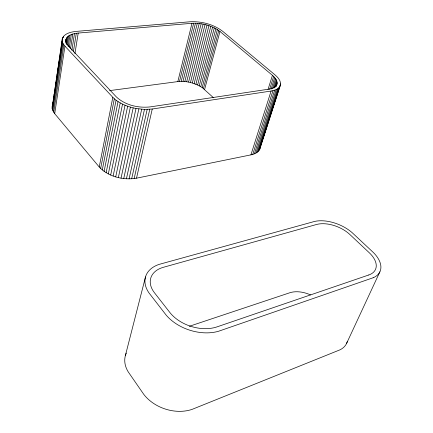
<?xml version="1.0" encoding="UTF-8"?>
<svg xmlns="http://www.w3.org/2000/svg" width="433" height="433" viewBox="0 0 433 433"><rect width="100%" height="100%" fill="white"/><g stroke="black" fill="none" stroke-linecap="round" stroke-linejoin="round"><path stroke-width="0.65" d="M259.757 149.233L280.465 85.003C281.196 80.89 277.986 77.431 275.112 74.963L222.573 31.214C213.431 24.291 201.572 21.206 190.19 21.758L76.549 31.371C70.931 31.863 61.784 33.79 62.146 41.043L52.128 108.228L52.409 109.581L54.704 113.663L99.233 166.992C108.51 176.902 123.4 180.377 136.514 178.179L250.918 154.868C255.086 154.094 260.054 151.577 260.352 146.803L280.606 83.85M276.606 85.269C278.359 81.436 275.264 77.642 272.449 75.331L219.959 31.463C212.067 25.466 201.81 22.803 191.981 23.29L78.211 33.07C73.09 33.455 65.583 35.333 65.589 41.714M52.128 108.228L62.292 38.634M52.869 103.72L53.07 102.377M53.665 98.367L53.865 97.03M54.163 95.022L54.363 93.685M55.462 86.329L55.662 84.992M55.862 83.656L56.063 82.319M56.761 77.637L56.956 76.295M57.156 74.958L57.356 73.621M58.054 68.939L58.255 67.602M58.455 66.265L58.655 64.928M58.953 62.92L59.153 61.583M59.353 60.247L59.554 58.91M59.754 57.573L59.949 56.236M60.252 54.228L60.452 52.891M60.647 51.554L60.847 50.217M61.546 45.535L61.746 44.193M61.946 42.856L62.146 41.519M62.444 39.511L62.747 37.509M52.409 109.581L62.466 42.304L62.146 41.043M63.245 37.785L63.445 36.448M52.934 110.945L63.045 43.587L62.466 42.304M53.703 112.309L63.873 44.88L63.045 43.587M54.704 113.663L64.95 46.169L63.873 44.88M65.551 42.028L65.957 39.365M65.735 42.385L66.341 38.391M66.027 43.457L66.936 37.476M66.525 44.588L67.743 36.632M67.321 45.129L68.744 35.852M68.181 46.52L69.935 35.16M69.329 47.229L71.299 34.553M70.53 48.696L72.825 34.034M71.878 50.25L74.492 33.617M73.345 51.895L76.295 33.292M74.914 53.643L78.211 33.07M52.095 106.902L52.312 105.62M99.233 166.992L112.813 97.322L64.95 46.169M100.64 168.513L114.328 98.789L112.813 97.322M102.269 169.98L116.071 100.218L114.328 98.789M104.104 171.381L118.041 101.593L116.071 100.218M106.134 172.697L120.201 102.892L118.041 101.593M108.331 173.914L122.544 104.104L120.201 102.892M110.68 175.024L125.034 105.219L122.544 104.104M113.148 176.009L127.659 106.226L125.034 105.219M115.719 176.864L130.376 107.108L127.659 106.226M118.361 177.573L133.169 107.86L130.376 107.108M121.04 178.136L136.005 108.472L144.465 109.435L152.254 109.019L271.101 91.033C274.771 90.443 279.339 89.014 280.465 85.003M123.741 178.542L138.852 108.943M126.431 178.791L141.683 109.262M129.077 178.878L144.465 109.435M131.659 178.802L147.171 109.446M134.143 178.569L149.775 109.311M136.514 178.179L152.254 109.019M109.598 90.621L177.849 81.593L191.981 23.29M177.849 81.593L179.484 81.436L193.675 23.193M179.484 81.436L181.2 81.372L195.451 23.193M181.2 81.372L182.986 81.404L197.302 23.285M182.986 81.404L184.821 81.539L199.207 23.469M184.821 81.539L186.688 81.767L201.15 23.745M186.688 81.767L188.571 82.091L203.109 24.102M188.571 82.091L190.45 82.508L205.069 24.551M213.447 97.701L202.179 87.558L197.621 84.992L192.312 83.012L207.017 25.076M194.141 83.596L208.928 25.677M125.413 355.455L145.52 276.898M195.916 84.256L210.784 26.348M197.621 84.992L212.576 27.079M199.245 85.794L214.286 27.869M200.771 86.649L215.888 28.713M202.179 87.558L217.382 29.596M203.467 88.505L218.741 30.516M204.609 89.49L219.959 31.463M268.016 89.474L272.449 75.331M269.624 89.295L273.672 76.43M271.069 89.138L274.728 77.545M250.918 154.868L271.101 91.033M272.541 88.337L275.599 78.671M273.651 88.083L276.286 79.786M252.748 154.413L272.99 90.67M274.538 87.915L276.774 80.884M275.431 87.076L277.06 81.961M254.409 153.829L274.695 90.178M276.124 86.199L277.142 82.995M276.27 86.205L277.017 83.986M255.892 153.12L276.211 89.571M257.18 152.297L277.521 88.846M258.257 151.371L278.603 88.023M259.118 150.343L279.464 87.098M346.535 343.531L379.871 271.843M276.682 84.922C275.171 87.71 271.827 88.673 268.915 89.155L150.186 106.897C138.268 108.218 125.169 105.203 116.277 96.84L68.29 45.849L66.633 43.63L65.789 40.383M189.351 326.282L289.731 292.778A23.869 15.166 24 0 1 310.504 294.9M133.169 107.86L136.005 108.472M190.45 82.508L192.312 83.012M126.252 353.139A31.506 23.571 16.7 0 0 128.2 371.844L143.778 394.371A36.837 27.939 19 0 0 192.117 409.364L339.883 349.869A29.038 18.695 25.7 0 0 347.239 341.686M373.165 277.748L218.546 331.256A39.69 26.933 18.1 0 1 166.283 315.262L148.957 292.881A33.909 22.657 16.4 0 1 159.209 264.363L314.677 221.409A30.169 17.06 22.5 0 1 352.105 232.624L373.587 252.726A31.008 17.71 23.8 0 1 373.165 277.748M368.775 274.982L217.106 326.85A34.207 23.203 18.1 0 1 169.758 312.366L154.435 292.73A28.529 19.063 16.4 0 1 163.365 267.302L316.463 224.505A25.385 14.354 22.5 0 1 349.886 234.524L369.3 252.78A26.088 14.901 23.8 0 1 368.775 274.982"/></g></svg>
